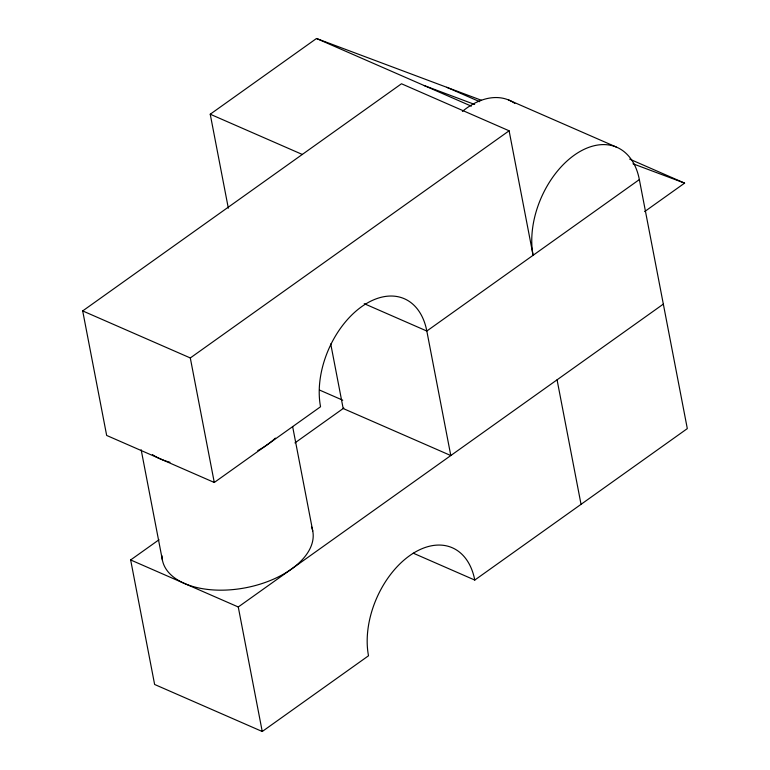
<?xml version="1.0" encoding="UTF-8"?>
<svg xmlns="http://www.w3.org/2000/svg" width="770" height="770" viewBox="0 0 770 770"><rect width="100%" height="100%" fill="white"/><g stroke="black" fill="none" stroke-linecap="round" stroke-linejoin="round"><path stroke-width="1.16" d="M228.334 208.198L210.229 114.22L316.499 38.5L481.548 100.331M639.35 179.583L426.821 331.033A76.567 49.136 -66.4 0 0 361.698 306.633A76.567 49.136 -66.4 0 0 320.551 406.753L214.281 482.472L106.664 435.445L82.688 310.926L401.488 83.766L509.105 130.794L533.09 255.303A76.567 49.136 -66.4 0 1 574.228 155.194A76.567 49.136 -66.4 0 1 639.35 179.583L687.312 428.611L474.772 580.06A76.567 49.136 -66.4 0 0 409.65 555.661A76.567 49.136 -66.4 0 0 368.512 655.78L262.243 731.5L154.626 684.472L130.65 559.954L159.005 539.751M82.688 310.926L190.305 357.954L509.105 130.794M294.939 442.894L343.834 408.052M644.634 211.596L684.607 183.116L629.696 159.12M130.65 559.954L238.267 606.981L663.336 304.102M424.116 85.528L474.647 104.46M632.959 163.769L684.607 183.116M508.575 99.965L616.193 146.993M446.744 87.289L479.691 101.688M316.499 38.5L471.336 106.164M210.229 114.22L302.475 154.529M364.229 303.678L426.821 331.033L450.797 455.542L343.179 408.514L330.734 343.911M319.685 390.12L342.746 400.198M413.278 553.187L474.772 580.06M557.066 379.822L581.042 504.34M292.619 426.493L312.755 531.04M190.305 357.954L214.281 482.472M238.267 606.981L262.243 731.5M141.16 449.767L162.422 560.185M275.391 438.101A76.567 42.928 -10.9 0 1 257.806 450.594M169.997 462.298A76.567 42.928 -10.9 0 1 152.383 454.598M311.503 526.786A76.567 42.928 -10.9 0 1 245.851 587.731A76.567 42.928 -10.9 0 1 161.97 555.757M462.385 111.4A76.567 49.126 -66.4 0 1 514.841 103.401"/></g></svg>
